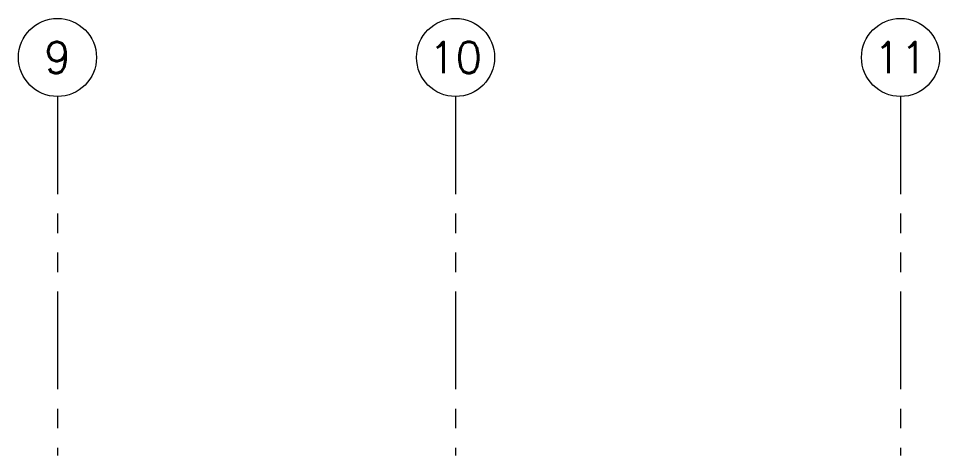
# Model space of a CAD drawing. Header units: millimetres. Extents: x 3765 to 3833, y 1327 to 1657.
# Drawn here: x 3785.8 to 3791.7, y 1396.09 to 1398.89 of the extents above; entities that cross this region are included whole.
import ezdxf
from ezdxf.enums import TextEntityAlignment as Align

# ---------------------------------------------------------------- set-up
doc = ezdxf.new("R2010")
doc.units = ezdxf.units.MM
doc.linetypes.add('PHANTOM', pattern=[63.5, 31.75, -6.35, 6.35, -6.35, 6.35, -6.35])
doc.linetypes.add('PHANTOM2', pattern=[1.25, 0.625, -0.125, 0.125, -0.125, 0.125, -0.125])
doc.layers.add('A-EJES', color=251, linetype='PHANTOM', lineweight=13)
doc.styles.add('ROMANS', font='romans.shx', dxfattribs={"width": 0.8})

# ---------------------------------------------------------------- blocks, each defined once
blk = doc.blocks.new('Ejes_Torre C')
at = {"layer": 'A-EJES', "linetype": 'PHANTOM2'}
for points in [[(17.575, 16.65), (17.575, 14.35)], [(20.125, 16.65), (20.125, 14.35)], [(22.975, 16.65), (22.975, 14.35)]]:
    blk.add_lwpolyline(points, dxfattribs=at)
at = {"layer": 'A-EJES', "linetype": 'Continuous'}
for centre in [(17.575, 16.9), (20.125, 16.9), (22.975, 16.9)]:
    blk.add_circle(centre, 0.25, dxfattribs=at)
at = {"layer": 'A-EJES', "linetype": 'Continuous', "style": 'ROMANS'}
for s, p in [('9', (17.575, 16.9)), ('10', (20.125, 16.9)), ('11', (22.975, 16.9))]:
    blk.add_text(s, height=0.2, dxfattribs=at).set_placement(p, align=Align.MIDDLE_CENTER)

msp = doc.modelspace()

# ---------------------------------------------------------------- block references
at = {"layer": 'A-EJES'}
msp.add_blockref('Ejes_Torre C', (3768.4721, 1381.7376), dxfattribs=at)

doc.saveas('drawing.dxf')
